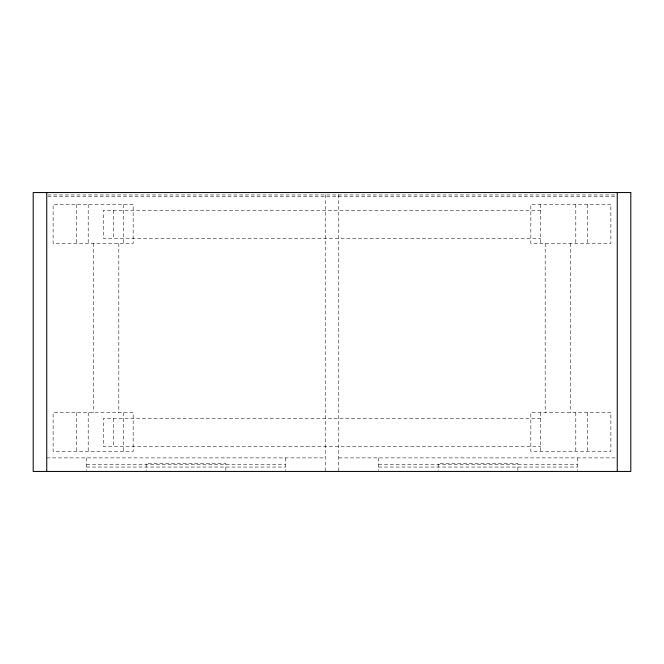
<?xml version="1.0" encoding="UTF-8"?>
<svg xmlns="http://www.w3.org/2000/svg" width="664" height="664" viewBox="0 0 664 664"><rect width="100%" height="100%" fill="white"/><g stroke="black" fill="none" stroke-linecap="round" stroke-linejoin="round"><path stroke-width="0.5" stroke-dasharray="3.32 2.49" d="M47.783 194.95L617.254 194.95M47.783 196.544L617.254 196.544M540.712 210.347L103.368 210.347L103.368 238.442L540.712 238.442M540.712 418.461L103.368 418.461L103.368 446.565L540.712 446.565M46.746 457.894L325.227 457.894M338.773 457.894L617.254 457.894M86.586 464.667L285.387 464.667M378.613 464.667L577.414 464.667M86.586 467.058L285.387 467.058M378.613 467.058L577.414 467.058M587.491 204.512L587.491 243.406M587.491 412.626L587.491 451.52M577.414 457.894L577.414 470.469M575.796 204.512L575.796 243.406M575.796 412.626L575.796 451.52M570.534 243.406L570.534 412.626M545.186 243.406L545.186 412.626M540.712 204.512L540.712 243.406M540.712 412.626L540.712 451.52M517.854 470.444L517.854 463.472L438.174 463.472L438.174 470.444M378.613 457.894L378.613 470.469M338.773 194.635L338.773 471.44M325.227 194.635L325.227 471.44M285.387 457.894L285.387 470.469M225.826 470.444L225.826 463.472L146.146 463.472L146.146 470.444M123.288 204.512L123.288 243.406M123.288 412.626L123.288 451.52M118.814 243.406L118.814 412.626M113.253 210.347L113.253 238.442M113.253 418.461L113.253 446.565M93.466 243.406L93.466 412.626M88.204 204.512L88.204 243.406M88.204 412.626L88.204 451.52M86.586 457.894L86.586 470.469M76.509 204.512L76.509 243.406M76.509 412.626L76.509 451.52M133.173 204.512L53.12 204.512L53.12 243.406L133.173 243.406L133.173 204.512M610.88 204.512L530.826 204.512L530.826 243.406L610.88 243.406L610.88 204.512M133.173 412.626L53.12 412.626L53.12 451.52L133.173 451.52L133.173 412.626M610.88 412.626L530.826 412.626L530.826 451.52L610.88 451.52L610.88 412.626"/><path stroke-width="1" d="M617.254 192.56L617.254 471.44M46.746 192.56L46.746 471.44M630.8 192.56L33.2 192.56L33.2 471.44L630.8 471.44L630.8 192.56"/></g></svg>
